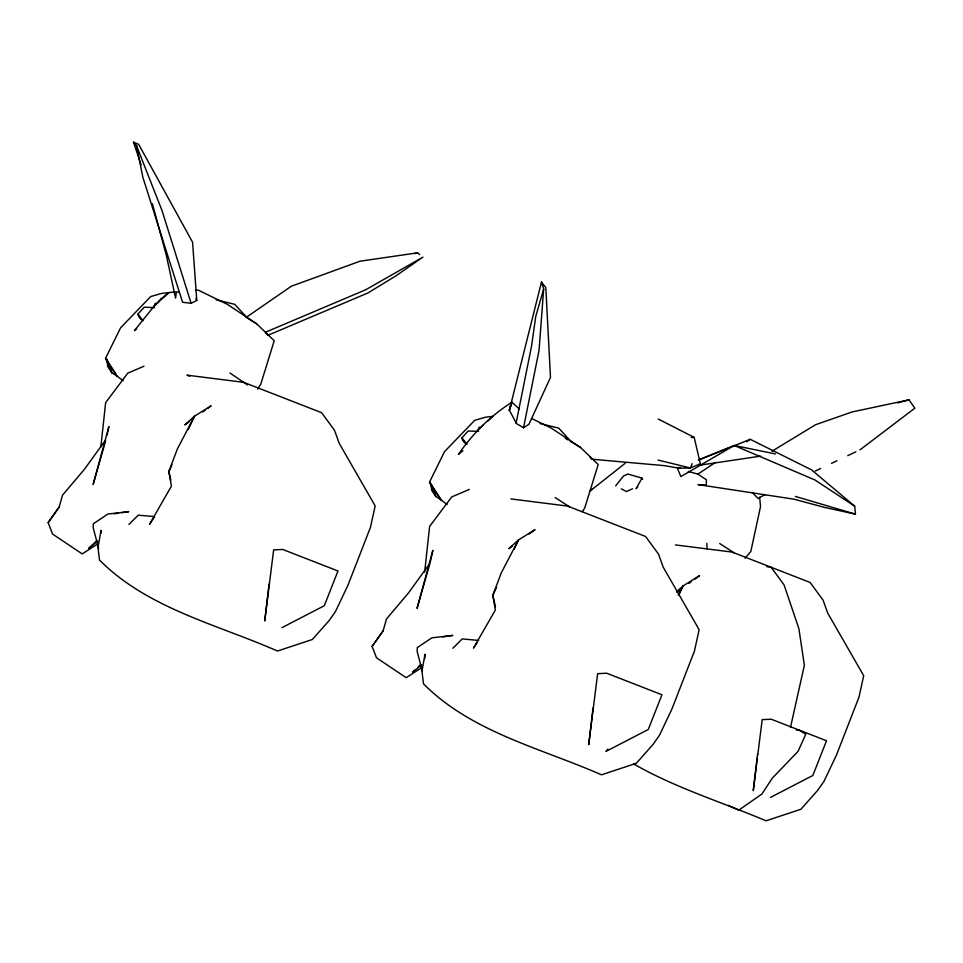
<?xml version="1.0" encoding="UTF-8"?>
<svg xmlns="http://www.w3.org/2000/svg" width="963" height="963" viewBox="0 0 963 963"><rect width="100%" height="100%" fill="white"/><g stroke="black" fill="none" stroke-linecap="round" stroke-linejoin="round"><path stroke-width="1.44" d="M100.85 533.382L101.019 530.42L97.997 547.441L99.502 560.057C147.688 608.472 216.783 624.325 277.513 651.036L312.349 639.492L329.069 620.654L335.473 611.541L347.884 585.408L370.466 527.327L375.161 505.936L339.229 443.353L334.534 430.341L321.618 412.694L243.603 382.311L186.918 375.149L189.723 376.232M424.731 658.644L424.984 654.19L421.975 671.223L423.479 683.838C471.665 732.253 540.749 748.107 601.49 774.818L636.326 763.274L653.046 744.435L659.45 735.323L671.861 709.189L694.431 651.108L699.138 629.706L663.194 567.135L658.511 554.11L645.583 536.475L567.568 506.081L510.896 498.918M541.483 282.027L543.662 289.044L539.051 350.376L523.523 427.777L516.457 423.551L509.379 410.19L541.483 282.027L545.828 287.648L550.487 377.4L528.964 424.262L523.523 427.777M100.85 446.892L105.641 402.642L127.754 373.15L143.993 366.229M424.659 572.142L429.618 526.424L451.731 496.92L469.318 489.433M269.038 584.192L264.741 620.942L273.661 549.873L282.737 549.464L337.989 570.987L324.29 605.727L281.954 627.647M593.015 707.974L588.718 744.724L597.638 673.655L606.702 673.233L661.954 694.756L648.268 729.497L605.92 751.429L607.834 749.13M757.568 753.969L753.271 790.719L757.363 758.146M757.737 755.185L762.19 719.65L771.267 719.229L826.519 740.752L812.82 775.492L770.472 797.424M516.06 423.311L531.588 345.91L535.765 316.358L543.662 289.044M107.001 435.12L108.903 426.561L93.11 484.57L105.641 440.801M430.341 561.742L432.869 550.342L417.075 608.339L430.016 563.162L408.565 592.859L386.488 618.98L383.105 630.849L372.115 646.402L376.509 657.801L406.181 677.687L422.167 667.383M790.467 727.51L804.37 665.252L798.869 628.574L784.063 584.914L771.134 567.279L766.704 566.593M98.19 543.601L82.216 553.918L52.544 534.032L48.15 522.62L59.14 507.08L62.511 495.199L84.6 469.077L105.184 440.573M509.379 410.19L511.979 402.221L519.213 408.95M509.15 410.419L511.979 402.221C490.528 415.739 472.761 433.591 458.4 454.44L462.89 450.696M155.224 303.237L154.212 306.005L134.423 330.658L136.674 328.792M479.189 427.018L478.19 429.775L483.45 424.984M128.91 524.462L138.287 515.145L154.658 516.649L149.494 524.366L171.402 486.171L168.85 471.533L177.361 448.987L194.502 416.172L211.078 405.88L207.502 408.468M692.204 463.624L690.351 467.97L679.192 468.223L664.711 465.671L591.643 459.182M168.85 471.533L171.98 464.78M188.254 429.667L194.502 416.172L184.848 424.888L189.615 421.433M496.583 587.213L492.827 595.315L495.379 609.952L473.459 648.135L477.154 642.634M514.098 549.404L518.479 539.942L535.055 529.65L529.084 533.971M679.276 594.039L683.032 585.937L699.607 575.645L694.841 579.112M678.229 595.134L683.032 585.937L676.592 591.751M642.068 477.973L636.062 488.686L637.735 486.941M615.658 485.894L623.458 476.023L627.9 474.049L641.177 477.877L642.634 479.321M257.615 389.076L260.756 384.237L274.214 340.758L256.603 323.737L227.364 304.344L198.342 290.152L195.429 290.369M582.374 511.642L584.734 508.007L598.192 464.539L580.569 447.506L551.33 428.126L531.552 418.448M48.15 522.62L59.14 507.08M372.115 646.402L383.105 630.849M745.109 558.287L750.839 551.39L760.517 506.574L759.663 497.39L758.338 498.641L751.995 492.31M452.875 648.243L462.252 638.914L478.635 640.431M96.144 541.278L88.704 548.404L97.672 541.074M414.8 670.152L412.682 672.186L421.65 664.855M417.99 667.094L420.109 665.06M487.663 421.144L492.924 416.353L485.436 417.22L474.675 420.35L444.581 451.575L429.51 482.114L435.782 496.511L441.475 500.062L429.51 482.114L440.392 499.52L447.133 504.468M590.295 490.853L625.156 463.299M590.475 490.697L592.498 488.927M859.947 449.89L914.85 408.18L908.988 399.85L852.111 411.947L815.48 424.755L772.013 451.226M202.736 411.923L205.119 410.202M512.4 546.081L508.813 548.669L518.479 539.942L501.326 572.768L492.827 595.315L495.476 606.871M676.953 592.076L679.336 590.343M688.882 583.434L691.265 581.7M688.352 471.485L697.874 474.109L715.328 462.517M746.494 441.812L750.237 439.321L811.592 469.896L854.687 506.189L855.481 514.17L824.376 507.357L793.981 499.183L698.043 484.594L706.264 485.147L706.421 479.803L697.874 474.109M133.52 142.187L136.469 145.557L142.837 177.228L182.585 302.262L191.107 303.297L196.789 300.432L192.576 242.219L138.72 144.414L133.52 142.187L141.116 164.914M759.747 497.317L765.164 494.753M815.264 471.039L820.681 468.475M831.514 463.347L836.931 460.783M847.765 455.655L855.89 451.816M632.522 488.807L626.468 491.551L621.34 488.867M267.666 335.401L367.902 292.969L395.974 275.851L422.913 257.145L365.639 289.803L265.415 332.247L266.835 334.245M680.227 467.368L677.458 468.5L680.865 476.565L734.215 445.484L775.456 453.934M698.223 460.073L734.215 445.484L814.975 479.995L854.687 506.189M699.427 459.688L750.237 439.321M414.716 253.606L417.545 252.836L419.687 254.557M897.624 402.883L908.988 399.85M699.728 465.189L760.601 456.137M417.545 252.836L359.981 261.226L291.32 286.24L246.215 317.381L256.603 323.737M114.14 513.797L118.545 513.147M121.482 512.713L128.837 511.642L107.892 514.037L93.339 523.788L93.17 527.664L98.659 548.501M442.523 636.928L452.803 635.411L431.857 637.819L417.316 647.557L417.148 651.445L422.263 670.886M175.206 291.861L161.459 293.438L150.697 296.568L120.604 327.805L105.545 358.332L111.804 372.729L117.51 376.292M796.305 730.11L798.893 729.99L805.754 734.227L798.062 751.345L772.326 778.116L761.877 794.066L738.741 810.172L728.329 805.369M691.253 437.503L694.191 437.419L700.366 463.817L690.351 467.97L658.042 460.061M675.448 544.914L732.121 552.076L810.136 582.471L823.064 600.105L827.747 613.13L863.691 675.701L858.996 697.104L836.414 755.185L824.003 781.318L817.599 790.43L800.879 809.269L766.042 820.813C721.901 802.143 675.388 787.878 633.714 763.984M154.598 307.594L144.197 307.233L137.914 314.143L139.238 317.296L142.981 320.631L137.914 314.143L140.767 318.982M478.563 431.364L468.174 431.003L461.879 437.924L463.203 441.078L466.947 444.4L461.879 437.924L464.732 442.751M216.121 299.77L234.731 304.332L246.323 316.911M540.087 423.551L558.696 428.114L571.252 441.74M795.402 496.439L855.481 514.17M179.142 292.547L176.458 291.717L175.579 298.085L166.382 255.556L152.383 203.65M658.247 419.013L694.191 437.419M570.18 441.162L580.569 447.506M719.698 543.541L734.372 553.003M555.133 497.546L569.819 507.007M229.94 372.982L247.575 385.019M565.389 438.225L567.616 439.826M123.156 380.686L116.427 375.739L105.545 358.332L115.909 373.897M591.15 458.713L590.09 457.016M195.802 298.518L196.789 300.432M136.469 145.557L161.989 210.464L191.107 303.297M431.46 484.413L435.782 496.511L431.665 490.227L431.111 484.509M169.187 472.977L170.848 480.2M706.782 543.349L707.131 548.994M161.122 298.795L154.212 306.005L168.958 292.571L161.122 298.795M111.804 372.729L107.7 366.458L107.013 359.295L111.804 372.729"/></g></svg>
